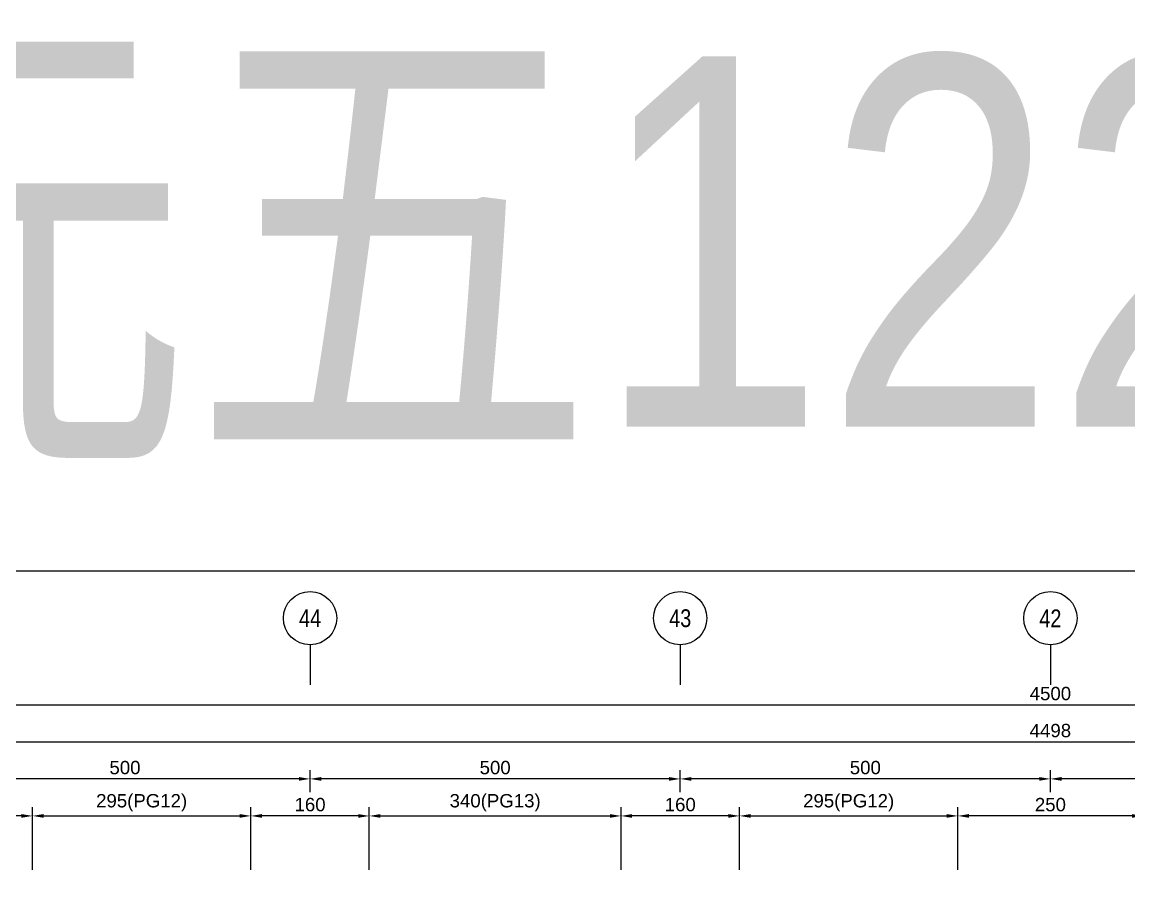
# Model space of a CAD drawing. Header units: millimetres. Extents: x 4668 to 40173, y -3560 to 14620.
# Drawn here: x 11654 to 13149, y 1435 to 2592 of the extents above; entities that cross this region are included whole.
import ezdxf
from ezdxf.enums import TextEntityAlignment as Align

# ---------------------------------------------------------------- set-up
doc = ezdxf.new("R2010")
doc.units = ezdxf.units.MM
for name, color, linetype in [('HB_DIM', 1, 'Continuous'), ('HB_SYMBOLS', 7, 'Continuous'), ('底圖', 7, 'Continuous')]:
    doc.layers.add(name, color=color, linetype=linetype)
doc.styles.get("Standard").update_dxf_attribs({"font": 'arial.ttf'})
doc.dimstyles.new('60', dxfattribs={"dimscale": 6, "dimtxt": 3, "dimasz": 2.5, "dimexe": 2, "dimexo": 2, "dimgap": 1, "dimtad": 1, "dimdec": 0, "dimdsep": 46, "dimtxsty": 'Standard', "dimcen": 0, "dimclrd": 1, "dimclre": 1, "dimclrt": 2, "dimadec": 0, "dimazin": 0, "dimtfac": 1, "dimtdec": 0, "dimtix": 1, "dimtmove": 2, "dimatfit": 3, "dimfxl": 1, "dimtolj": 1, "dimtzin": 0, "dimarcsym": 0})

# ---------------------------------------------------------------- blocks, each defined once
blk = doc.blocks.new('*D129')
at = {"layer": 'Defpoints', "color": 0}
for p in [(11542.6, 1570.2), (11542.6, 1540.2), (12042.6, 1540.2)]:
    blk.add_point(p, dxfattribs=at)
at = {"layer": 'HB_DIM', "color": 1, "lineweight": -2}
for p, q in [((11542.6, 1552.2), (11542.6, 1582.2)), ((12027.6, 1570.2), (11557.6, 1570.2)), ((12042.6, 1552.2), (12042.6, 1582.2))]:
    blk.add_line(p, q, dxfattribs=at)
at = {"layer": 'HB_DIM', "color": 1}
for points in [[(11557.6, 1572.7), (11557.6, 1567.7), (11542.6, 1570.2)], [(12027.6, 1567.7), (12027.6, 1572.7), (12042.6, 1570.2)]]:
    blk.add_solid(points, dxfattribs=at)
at = {"layer": 'HB_DIM', "color": 2, "insert": (11792.6, 1585.4), "char_height": 18, "attachment_point": 5}
blk.add_mtext('\\A1;500', dxfattribs=at)
blk = doc.blocks.new('*D130')
at = {"layer": 'Defpoints', "color": 0}
for p in [(12042.6, 1570.2), (12042.6, 1540.2), (12542.6, 1540.2)]:
    blk.add_point(p, dxfattribs=at)
at = {"layer": 'HB_DIM', "color": 1, "lineweight": -2}
for p, q in [((12042.6, 1552.2), (12042.6, 1582.2)), ((12527.6, 1570.2), (12057.6, 1570.2)), ((12542.6, 1552.2), (12542.6, 1582.2))]:
    blk.add_line(p, q, dxfattribs=at)
at = {"layer": 'HB_DIM', "color": 1}
for points in [[(12057.6, 1572.7), (12057.6, 1567.7), (12042.6, 1570.2)], [(12527.6, 1567.7), (12527.6, 1572.7), (12542.6, 1570.2)]]:
    blk.add_solid(points, dxfattribs=at)
at = {"layer": 'HB_DIM', "color": 2, "insert": (12292.6, 1585.4), "char_height": 18, "attachment_point": 5}
blk.add_mtext('\\A1;500', dxfattribs=at)
blk = doc.blocks.new('*D133')
at = {"layer": 'Defpoints', "color": 0}
for p in [(11417.6, 1520.2), (11417.6, 1435.2), (11667.6, 1435.2)]:
    blk.add_point(p, dxfattribs=at)
at = {"layer": 'HB_DIM', "color": 1, "lineweight": -2}
for p, q in [((11417.6, 1447.2), (11417.6, 1532.2)), ((11667.6, 1447.2), (11667.6, 1532.2)), ((11652.6, 1520.2), (11432.6, 1520.2))]:
    blk.add_line(p, q, dxfattribs=at)
at = {"layer": 'HB_DIM', "color": 1}
for points in [[(11432.6, 1522.7), (11432.6, 1517.7), (11417.6, 1520.2)], [(11652.6, 1517.7), (11652.6, 1522.7), (11667.6, 1520.2)]]:
    blk.add_solid(points, dxfattribs=at)
at = {"layer": 'HB_DIM', "color": 2, "insert": (11542.6, 1535.4), "char_height": 18, "attachment_point": 5}
blk.add_mtext('\\A1;250', dxfattribs=at)
blk = doc.blocks.new('*D134')
at = {"layer": 'Defpoints', "color": 0}
for p in [(13042.6, 1570.2), (13042.6, 1540.2), (13542.6, 1540.2)]:
    blk.add_point(p, dxfattribs=at)
at = {"layer": 'HB_DIM', "color": 1, "lineweight": -2}
for p, q in [((13042.6, 1552.2), (13042.6, 1582.2)), ((13527.6, 1570.2), (13057.6, 1570.2)), ((13542.6, 1552.2), (13542.6, 1582.2))]:
    blk.add_line(p, q, dxfattribs=at)
at = {"layer": 'HB_DIM', "color": 1}
for points in [[(13057.6, 1572.7), (13057.6, 1567.7), (13042.6, 1570.2)], [(13527.6, 1567.7), (13527.6, 1572.7), (13542.6, 1570.2)]]:
    blk.add_solid(points, dxfattribs=at)
at = {"layer": 'HB_DIM', "color": 2, "insert": (13292.6, 1585.4), "char_height": 18, "attachment_point": 5}
blk.add_mtext('\\A1;500', dxfattribs=at)
blk = doc.blocks.new('*D139')
at = {"layer": 'Defpoints', "color": 0}
for p in [(12542.6, 1570.2), (12542.6, 1540.2), (13042.6, 1540.2)]:
    blk.add_point(p, dxfattribs=at)
at = {"layer": 'HB_DIM', "color": 1, "lineweight": -2}
for p, q in [((12542.6, 1552.2), (12542.6, 1582.2)), ((13027.6, 1570.2), (12557.6, 1570.2)), ((13042.6, 1552.2), (13042.6, 1582.2))]:
    blk.add_line(p, q, dxfattribs=at)
at = {"layer": 'HB_DIM', "color": 1}
for points in [[(12557.6, 1572.7), (12557.6, 1567.7), (12542.6, 1570.2)], [(13027.6, 1567.7), (13027.6, 1572.7), (13042.6, 1570.2)]]:
    blk.add_solid(points, dxfattribs=at)
at = {"layer": 'HB_DIM', "color": 2, "insert": (12792.6, 1585.4), "char_height": 18, "attachment_point": 5}
blk.add_mtext('\\A1;500', dxfattribs=at)
blk = doc.blocks.new('*D143')
at = {"layer": 'Defpoints', "color": 0}
for p in [(11962.6, 1520.2), (11667.6, 1435.2), (11962.6, 1435.2)]:
    blk.add_point(p, dxfattribs=at)
at = {"layer": 'HB_DIM', "color": 1, "lineweight": -2}
for p, q in [((11667.6, 1447.2), (11667.6, 1532.2)), ((11962.6, 1447.2), (11962.6, 1532.2)), ((11682.6, 1520.2), (11947.6, 1520.2))]:
    blk.add_line(p, q, dxfattribs=at)
at = {"layer": 'HB_DIM', "color": 1}
for points in [[(11682.6, 1522.7), (11682.6, 1517.7), (11667.6, 1520.2)], [(11947.6, 1517.7), (11947.6, 1522.7), (11962.6, 1520.2)]]:
    blk.add_solid(points, dxfattribs=at)
at = {"layer": 'HB_DIM', "color": 2, "insert": (11815.1, 1538), "char_height": 18, "attachment_point": 5}
blk.add_mtext('\\A1;295(PG12)', dxfattribs=at)
blk = doc.blocks.new('*D144')
at = {"layer": 'Defpoints', "color": 0}
for p in [(12917.6, 1520.2), (12622.6, 1435.2), (12917.6, 1435.2)]:
    blk.add_point(p, dxfattribs=at)
at = {"layer": 'HB_DIM', "color": 1, "lineweight": -2}
for p, q in [((12622.6, 1447.2), (12622.6, 1532.2)), ((12917.6, 1447.2), (12917.6, 1532.2)), ((12637.6, 1520.2), (12902.6, 1520.2))]:
    blk.add_line(p, q, dxfattribs=at)
at = {"layer": 'HB_DIM', "color": 1}
for points in [[(12637.6, 1522.7), (12637.6, 1517.7), (12622.6, 1520.2)], [(12902.6, 1517.7), (12902.6, 1522.7), (12917.6, 1520.2)]]:
    blk.add_solid(points, dxfattribs=at)
at = {"layer": 'HB_DIM', "color": 2, "insert": (12770.1, 1538), "char_height": 18, "attachment_point": 5}
blk.add_mtext('\\A1;295(PG12)', dxfattribs=at)
blk = doc.blocks.new('*D151')
at = {"layer": 'Defpoints', "color": 0}
for p in [(12917.6, 1520.2), (12917.6, 1435.2), (13167.6, 1435.2)]:
    blk.add_point(p, dxfattribs=at)
at = {"layer": 'HB_DIM', "color": 1, "lineweight": -2}
for p, q in [((12917.6, 1447.2), (12917.6, 1532.2)), ((13167.6, 1447.2), (13167.6, 1532.2)), ((13152.6, 1520.2), (12932.6, 1520.2))]:
    blk.add_line(p, q, dxfattribs=at)
at = {"layer": 'HB_DIM', "color": 1}
for points in [[(12932.6, 1522.7), (12932.6, 1517.7), (12917.6, 1520.2)], [(13152.6, 1517.7), (13152.6, 1522.7), (13167.6, 1520.2)]]:
    blk.add_solid(points, dxfattribs=at)
at = {"layer": 'HB_DIM', "color": 2, "insert": (13042.6, 1535.4), "char_height": 18, "attachment_point": 5}
blk.add_mtext('\\A1;250', dxfattribs=at)
blk = doc.blocks.new('*D153')
at = {"layer": 'Defpoints', "color": 0}
for p in [(15291.6, 1620.2), (10793.6, 1435.2), (15291.6, 1435.2)]:
    blk.add_point(p, dxfattribs=at)
at = {"layer": 'HB_DIM', "color": 1, "lineweight": -2}
for p, q in [((10793.6, 1447.2), (10793.6, 1632.2)), ((15291.6, 1447.2), (15291.6, 1632.2)), ((10808.6, 1620.2), (15276.6, 1620.2))]:
    blk.add_line(p, q, dxfattribs=at)
at = {"layer": 'HB_DIM', "color": 1}
for points in [[(10808.6, 1622.7), (10808.6, 1617.7), (10793.6, 1620.2)], [(15276.6, 1617.7), (15276.6, 1622.7), (15291.6, 1620.2)]]:
    blk.add_solid(points, dxfattribs=at)
at = {"layer": 'HB_DIM', "color": 2, "insert": (13042.6, 1635.4), "char_height": 18, "attachment_point": 5}
blk.add_mtext('\\A1;4498', dxfattribs=at)
blk = doc.blocks.new('*D154')
at = {"layer": 'Defpoints', "color": 0}
for p in [(15292.6, 1670.2), (10792.6, 1435.2), (15292.6, 1435.2)]:
    blk.add_point(p, dxfattribs=at)
at = {"layer": 'HB_DIM', "color": 1, "lineweight": -2}
for p, q in [((10792.6, 1447.2), (10792.6, 1682.2)), ((15292.6, 1447.2), (15292.6, 1682.2)), ((10807.6, 1670.2), (15277.6, 1670.2))]:
    blk.add_line(p, q, dxfattribs=at)
at = {"layer": 'HB_DIM', "color": 1}
for points in [[(10807.6, 1672.7), (10807.6, 1667.7), (10792.6, 1670.2)], [(15277.6, 1667.7), (15277.6, 1672.7), (15292.6, 1670.2)]]:
    blk.add_solid(points, dxfattribs=at)
at = {"layer": 'HB_DIM', "color": 2, "insert": (13042.6, 1685.4), "char_height": 18, "attachment_point": 5}
blk.add_mtext('\\A1;4500', dxfattribs=at)
blk = doc.blocks.new('gr_t')
at = {"layer": 'HB_SYMBOLS', "color": 4, "linetype": 'Continuous'}
blk.add_line((0, -6), (0, -15), dxfattribs=at)
blk.add_circle((0, 0), 6, dxfattribs=at)
at = {"layer": 'HB_SYMBOLS', "color": 4, "linetype": 'Continuous', "width": 0.8}
blk.add_attdef('A', text='', height=4.5, dxfattribs=at).set_placement((0, 0), align=Align.MIDDLE)
blk = doc.blocks.new('*D157')
at = {"layer": 'Defpoints', "color": 0}
for p in [(11962.6, 1520.2), (11962.6, 1435.2), (12122.6, 1435.2)]:
    blk.add_point(p, dxfattribs=at)
at = {"layer": 'HB_DIM', "color": 1, "lineweight": -2}
for p, q in [((11962.6, 1447.2), (11962.6, 1532.2)), ((12122.6, 1447.2), (12122.6, 1532.2)), ((12107.6, 1520.2), (11977.6, 1520.2))]:
    blk.add_line(p, q, dxfattribs=at)
at = {"layer": 'HB_DIM', "color": 1}
for points in [[(11977.6, 1522.7), (11977.6, 1517.7), (11962.6, 1520.2)], [(12107.6, 1517.7), (12107.6, 1522.7), (12122.6, 1520.2)]]:
    blk.add_solid(points, dxfattribs=at)
at = {"layer": 'HB_DIM', "color": 2, "insert": (12042.6, 1535.4), "char_height": 18, "attachment_point": 5}
blk.add_mtext('\\A1;160', dxfattribs=at)
blk = doc.blocks.new('*D158')
at = {"layer": 'Defpoints', "color": 0}
for p in [(12462.6, 1520.2), (12462.6, 1435.2), (12622.6, 1435.2)]:
    blk.add_point(p, dxfattribs=at)
at = {"layer": 'HB_DIM', "color": 1, "lineweight": -2}
for p, q in [((12462.6, 1447.2), (12462.6, 1532.2)), ((12622.6, 1447.2), (12622.6, 1532.2)), ((12607.6, 1520.2), (12477.6, 1520.2))]:
    blk.add_line(p, q, dxfattribs=at)
at = {"layer": 'HB_DIM', "color": 1}
for points in [[(12477.6, 1522.7), (12477.6, 1517.7), (12462.6, 1520.2)], [(12607.6, 1517.7), (12607.6, 1522.7), (12622.6, 1520.2)]]:
    blk.add_solid(points, dxfattribs=at)
at = {"layer": 'HB_DIM', "color": 2, "insert": (12542.6, 1535.4), "char_height": 18, "attachment_point": 5}
blk.add_mtext('\\A1;160', dxfattribs=at)
blk = doc.blocks.new('*D159')
at = {"layer": 'Defpoints', "color": 0}
for p in [(12462.6, 1520.2), (12122.6, 1435.2), (12462.6, 1435.2)]:
    blk.add_point(p, dxfattribs=at)
at = {"layer": 'HB_DIM', "color": 1, "lineweight": -2}
for p, q in [((12122.6, 1447.2), (12122.6, 1532.2)), ((12462.6, 1447.2), (12462.6, 1532.2)), ((12137.6, 1520.2), (12447.6, 1520.2))]:
    blk.add_line(p, q, dxfattribs=at)
at = {"layer": 'HB_DIM', "color": 1}
for points in [[(12137.6, 1522.7), (12137.6, 1517.7), (12122.6, 1520.2)], [(12447.6, 1517.7), (12447.6, 1522.7), (12462.6, 1520.2)]]:
    blk.add_solid(points, dxfattribs=at)
at = {"layer": 'HB_DIM', "color": 2, "insert": (12292.6, 1538), "char_height": 18, "attachment_point": 5}
blk.add_mtext('\\A1;340(PG13)', dxfattribs=at)

msp = doc.modelspace()

# ---------------------------------------------------------------- linework, layer by layer
at = {"layer": 'Defpoints', "color": 1, "linetype": 'Continuous'}
msp.add_lwpolyline([(10665.575, 1851.197), (15399.575, 1851.197)], dxfattribs=at)

# ---------------------------------------------------------------- block references
at = {"layer": '底圖'}
ref = msp.add_blockref('gr_t', (12042.575, 1787.256), dxfattribs=dict(at, xscale=6.000000000000001, yscale=6.000000000000001, zscale=6.000000000000001))
ref.add_attrib('A', '44', dxfattribs={"layer": 'HB_SYMBOLS', "color": 4, "linetype": 'Continuous', "height": 24, "rotation": 360, "width": 0.8}).set_placement((12042.575, 1787.256), align=Align.MIDDLE)
ref = msp.add_blockref('gr_t', (12542.575, 1787.256), dxfattribs=dict(at, xscale=6.000000000000001, yscale=6.000000000000001, zscale=6.000000000000001))
ref.add_attrib('A', '43', dxfattribs={"layer": 'HB_SYMBOLS', "color": 4, "linetype": 'Continuous', "height": 24, "rotation": 360, "width": 0.8}).set_placement((12542.575, 1787.256), align=Align.MIDDLE)
ref = msp.add_blockref('gr_t', (13042.575, 1787.256), dxfattribs=dict(at, xscale=6.000000000000001, yscale=6.000000000000001, zscale=6.000000000000001))
ref.add_attrib('A', '42', dxfattribs={"layer": 'HB_SYMBOLS', "color": 4, "linetype": 'Continuous', "height": 24, "rotation": 360, "width": 0.8}).set_placement((13042.575, 1787.256), align=Align.MIDDLE)

# ---------------------------------------------------------------- texts
at = {"layer": 'Defpoints', "color": 241, "linetype": 'Continuous', "true_color": 0xf7abae, "width": 0.8}
msp.add_text('單元五122', height=500, rotation=360, dxfattribs=at).set_placement((10791.055, 2045.995))

# ---------------------------------------------------------------- dimensions: what is measured, and where the dimension line sits
at = {"layer": 'HB_DIM'}
for base, p1, p2, picture, middle in [((15292.575, 1670.197), (10792.575, 1435.197), (15292.575, 1435.197), '*D154', (13042.575, 1685.386)), ((15291.575, 1620.197), (10793.575, 1435.197), (15291.575, 1435.197), '*D153', (13042.575, 1635.386)), ((11542.575, 1570.197), (12042.575, 1540.197), (11542.575, 1540.197), '*D129', (11792.575, 1585.386)), ((12042.575, 1570.197), (12542.575, 1540.197), (12042.575, 1540.197), '*D130', (12292.575, 1585.386)), ((12542.575, 1570.197), (13042.575, 1540.197), (12542.575, 1540.197), '*D139', (12792.575, 1585.386)), ((13042.575, 1570.197), (13542.575, 1540.197), (13042.575, 1540.197), '*D134', (13292.575, 1585.386))]:
    dim = msp.add_linear_dim(base=base, p1=p1, p2=p2, angle=0, dimstyle='60', dxfattribs=at)
    dim.commit()
    dim.dimension.update_dxf_attribs({"geometry": picture, "text_midpoint": middle})
for base, p1, p2, picture, middle in [((11417.575, 1520.197), (11667.575, 1435.197), (11417.575, 1435.197), '*D133', (11542.575, 1535.386)), ((11962.575, 1520.197), (12122.575, 1435.197), (11962.575, 1435.197), '*D157', (12042.575, 1535.386)), ((12462.575, 1520.197), (12622.575, 1435.197), (12462.575, 1435.197), '*D158', (12542.575, 1535.386)), ((12917.575, 1520.197), (13167.575, 1435.197), (12917.575, 1435.197), '*D151', (13042.575, 1535.386))]:
    dim = msp.add_linear_dim(base=base, p1=p1, p2=p2, angle=180, text='<>\\X ', dimstyle='60', dxfattribs=at)
    dim.commit()
    dim.dimension.update_dxf_attribs({"geometry": picture, "text_midpoint": middle})
for base, p1, p2, text, picture, middle in [((11962.575, 1520.197), (11667.575, 1435.197), (11962.575, 1435.197), '<>(PG12)', '*D143', (11815.075, 1537.996)), ((12462.575, 1520.197), (12122.575, 1435.197), (12462.575, 1435.197), '<>(PG13)', '*D159', (12292.575, 1537.996)), ((12917.575, 1520.197), (12622.575, 1435.197), (12917.575, 1435.197), '<>(PG12)', '*D144', (12770.075, 1537.996))]:
    dim = msp.add_linear_dim(base=base, p1=p1, p2=p2, text=text, dimstyle='60', dxfattribs=at)
    dim.commit()
    dim.dimension.update_dxf_attribs({"geometry": picture, "text_midpoint": middle})

doc.saveas('drawing.dxf')
